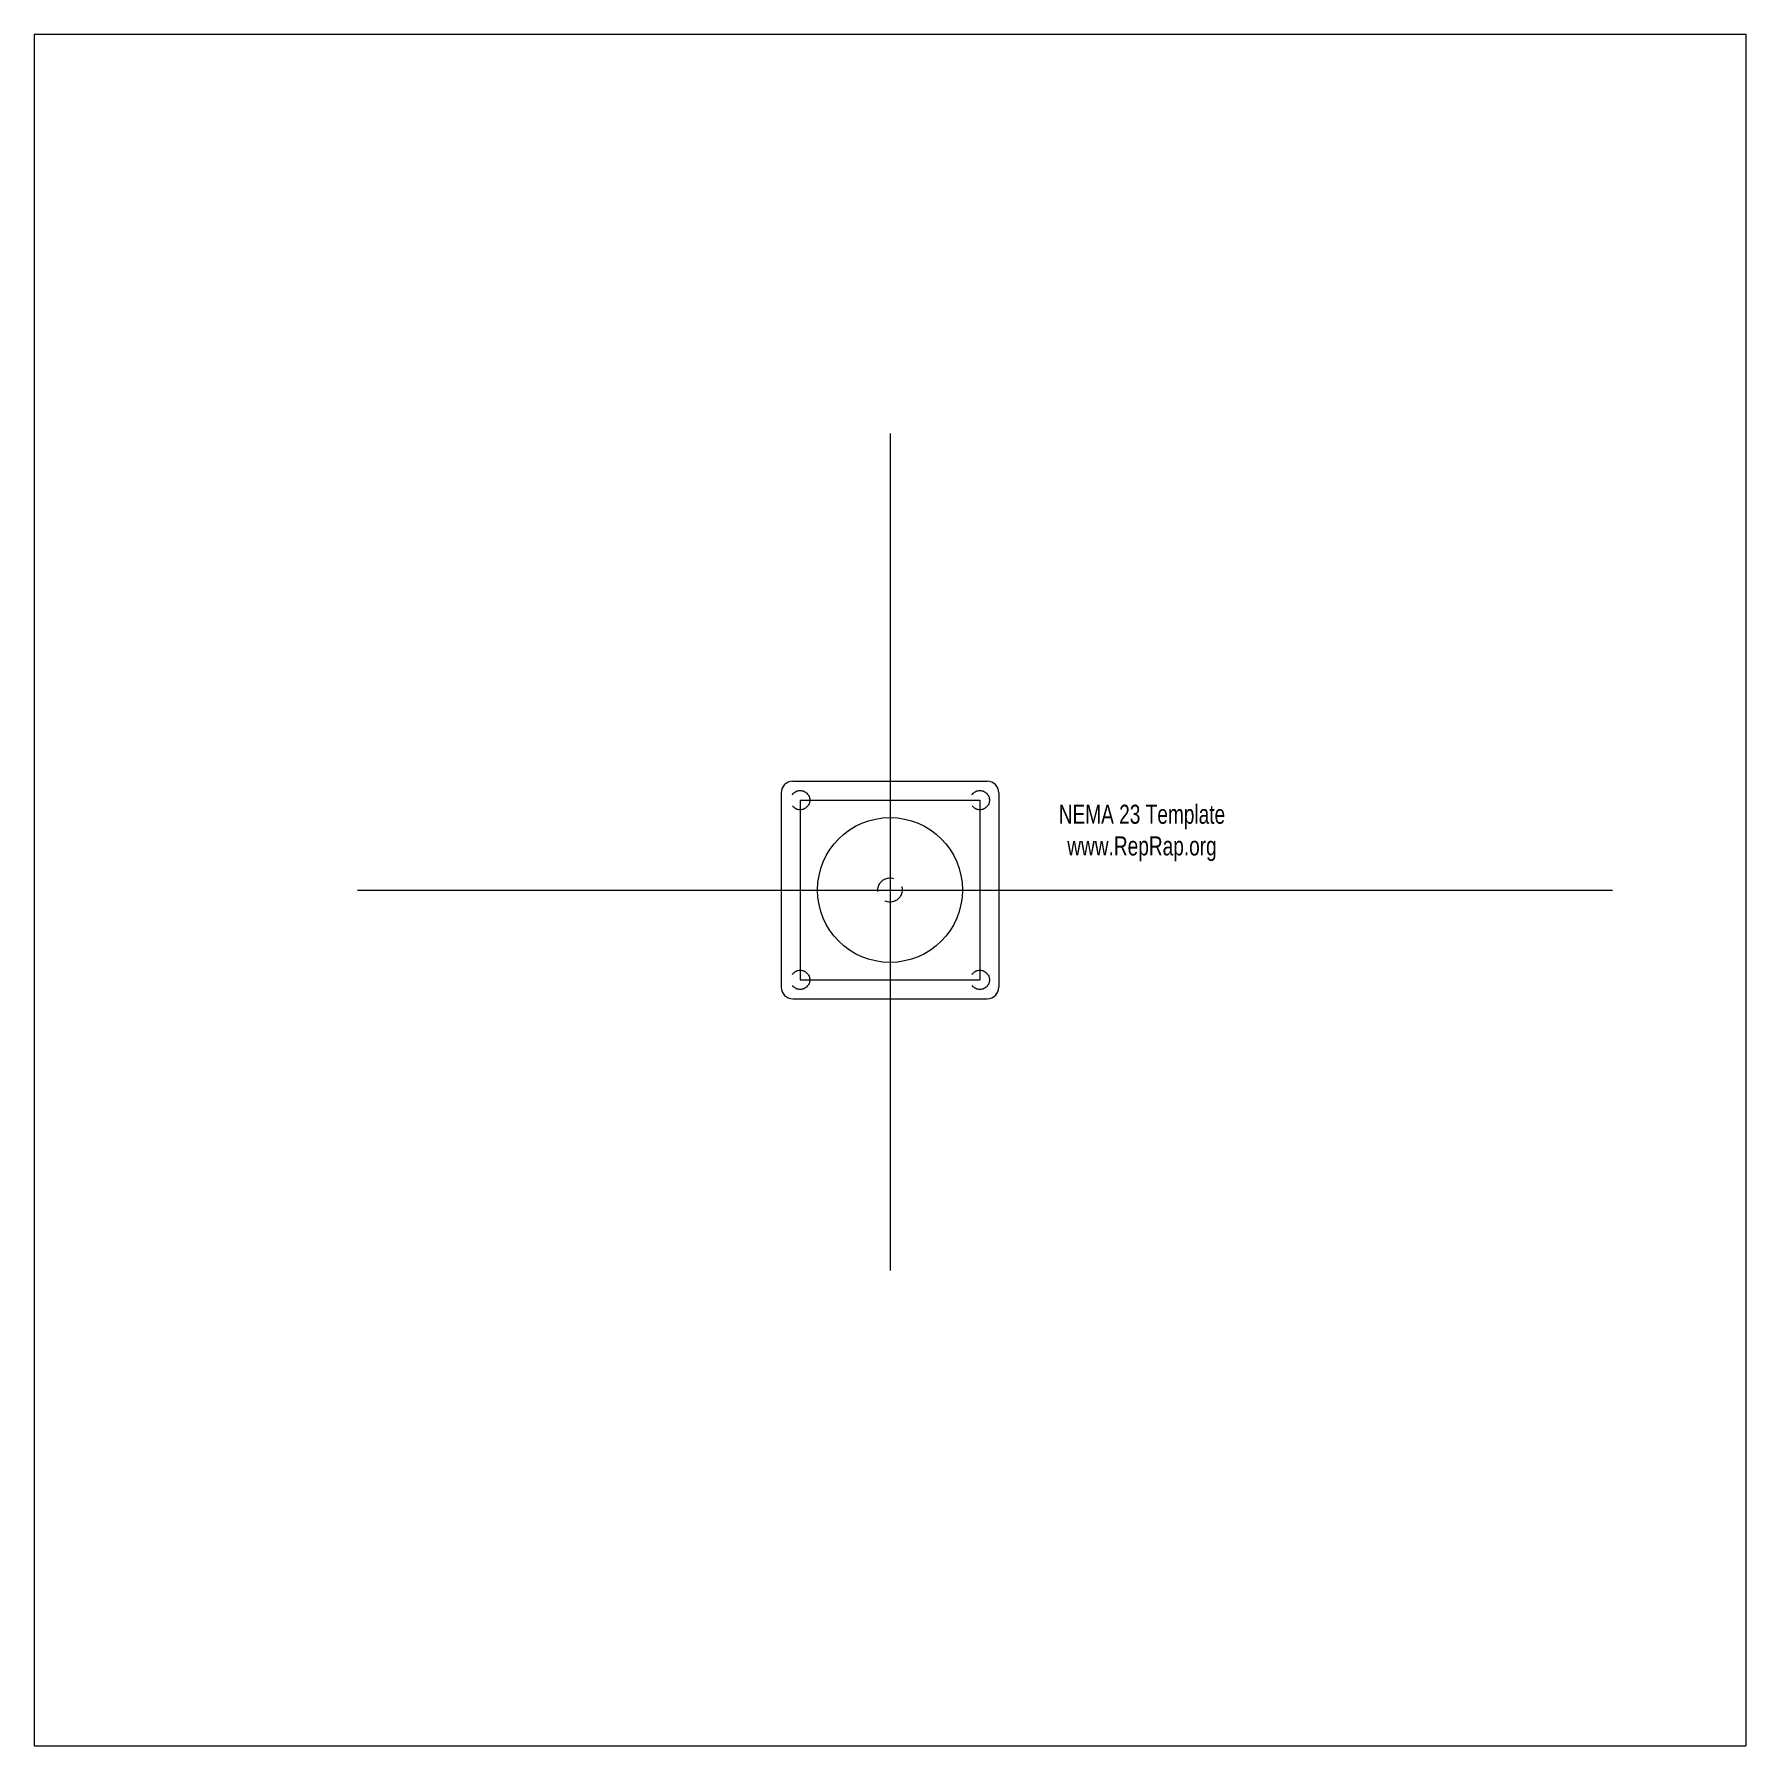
# Model space of a CAD drawing. Header units: millimetres. Extents: x -225 to 225, y -225 to 225.
import ezdxf

# ---------------------------------------------------------------- set-up
doc = ezdxf.new("R2010")
doc.units = ezdxf.units.MM
doc.linetypes.add('DASHED2', pattern=[9.525, 6.35, -3.175])
doc.layers.get('0').update_dxf_attribs({"linetype": 'CONTINUOUS', "lineweight": 0})
for name, color, linetype, lineweight in [('Drawings', 4, 'CONTINUOUS', 0), ('Holes', 3, 'DASHED2', 0), ('Motor', 5, 'CONTINUOUS', 0)]:
    doc.layers.add(name, color=color, linetype=linetype, lineweight=lineweight)
doc.styles.get("Standard").update_dxf_attribs({"font": 'txt', "width": 0.75})

msp = doc.modelspace()

# ---------------------------------------------------------------- linework, layer by layer
for p, q in [((0, 120), (0, -100)), ((-140, 0), (190, 0))]:
    msp.add_line(p, q)
at = {"layer": 'Drawings'}
for p, q in [((-225, 225), (-225, -225)), ((-225, 225), (225, 225)), ((225, 225), (225, -225)), ((-23.62, 23.62), (23.62, 23.62)), ((-23.62, 23.62), (-23.62, -23.62)), ((23.62, 23.62), (23.62, -23.62)), ((-23.62, -23.62), (23.62, -23.62)), ((-225, -225), (225, -225))]:
    msp.add_line(p, q, dxfattribs=at)
msp.add_circle((0, 0), 19.05, dxfattribs=at)
at = {"layer": 'Holes'}
for centre, radius in [((-23.62, 23.62), 2.54), ((23.62, 23.62), 2.54), ((0, 0), 3.175), ((-23.62, -23.62), 2.54), ((23.62, -23.62), 2.54)]:
    msp.add_circle(centre, radius, dxfattribs=at)
at = {"layer": 'Motor'}
for p, q in [((-25.575, 28.575), (25.575, 28.575)), ((-28.575, 25.575), (-28.575, -25.575)), ((28.575, 25.575), (28.575, -25.575)), ((-25.575, -28.575), (25.575, -28.575))]:
    msp.add_line(p, q, dxfattribs=at)
for centre, start, end in [((-25.575, 25.575), 90, 180), ((25.575, 25.575), 0, 90), ((-25.575, -25.575), 180, 270), ((25.575, -25.575), 270, 0)]:
    msp.add_arc(centre, 3, start, end, dxfattribs=at)

# ---------------------------------------------------------------- texts
at = {"layer": 'Holes', "insert": (66.25, 15), "char_height": 5, "width": 100, "attachment_point": 5}
msp.add_mtext('NEMA\\~23\\~Template\\Pwww.RepRap.org', dxfattribs=at)

doc.saveas('drawing.dxf')
